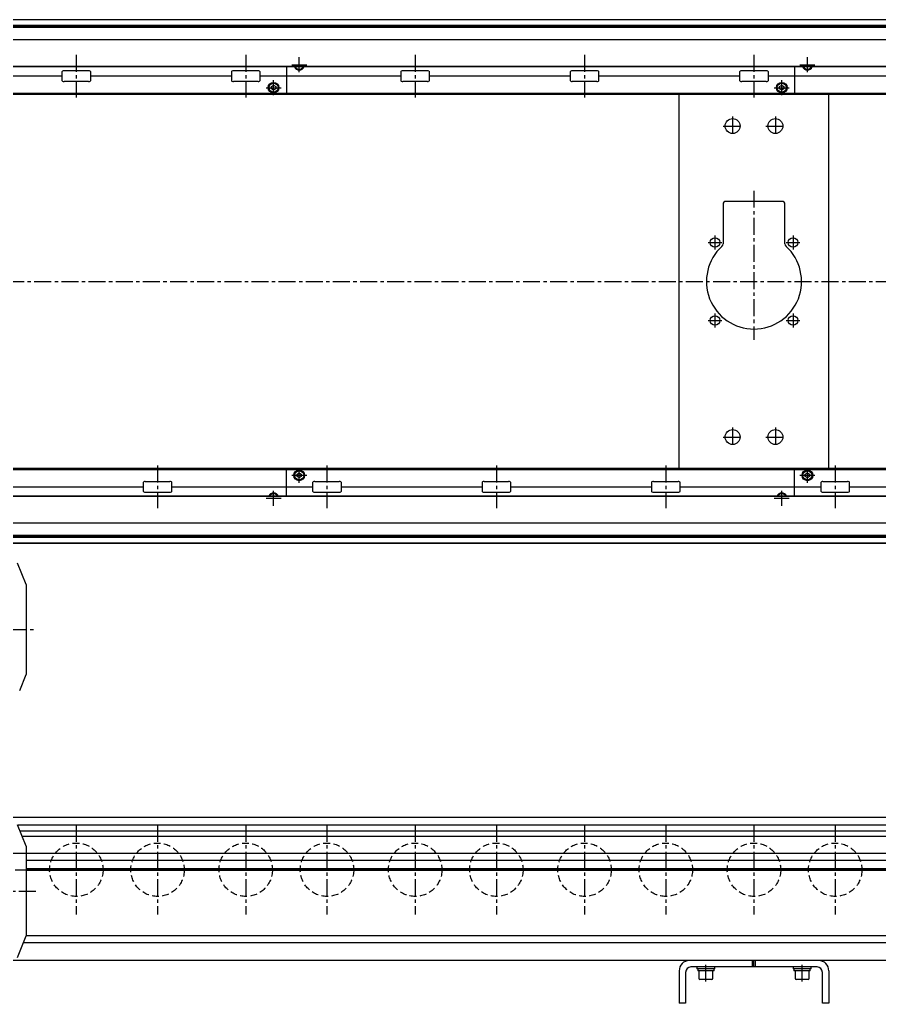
# Model space of a CAD drawing. Extents: x -10 to 3023, y -8 to 1001.
# Drawn here: x 676 to 1480, y 28 to 948 of the extents above; entities that cross this region are included whole.
import ezdxf

# ---------------------------------------------------------------- set-up
doc = ezdxf.new("R2010")
doc.units = 0
doc.header["$LTSCALE"] = 0.5
doc.linetypes.add('CENTER', pattern=[50.8, 31.75, -6.35, 6.35, -6.35])
doc.linetypes.add('DASHED', pattern=[19.05, 12.7, -6.35])
for name, color, linetype in [('MSM_CENTER', 1, 'CENTER'), ('MSM_CONTINUOUS', 7, 'CONTINUOUS'), ('MSM_DASHED', 4, 'DASHED')]:
    doc.layers.add(name, color=color, linetype=linetype)

msp = doc.modelspace()

# ---------------------------------------------------------------- linework, layer by layer
at = {"layer": 'MSM_CENTER'}
for p, q in [((729.25, 915.5), (729.25, 875.5)), ((887.75, 915.5), (887.75, 875.5)), ((937.75, 899.25), (937.75, 913.25)), ((1046.25, 915.5), (1046.25, 875.5)), ((1204.75, 915.5), (1204.75, 875.5)), ((1363.25, 915.5), (1363.25, 875.5)), ((1413.25, 899.25), (1413.25, 913.25)), ((930.75, 906.25), (944.75, 906.25)), ((1406.25, 906.25), (1420.25, 906.25)), ((906.75, 884.75), (920.75, 884.75)), ((913.75, 877.75), (913.75, 891.75)), ((1382.25, 884.75), (1396.25, 884.75)), ((1389.25, 877.75), (1389.25, 891.75)), ((1343.25, 857.9), (1343.25, 839.9)), ((1383.25, 857.9), (1383.25, 839.9)), ((1334.25, 848.9), (1352.25, 848.9)), ((1374.25, 848.9), (1392.25, 848.9)), ((1363.25, 788.4), (1363.25, 648.9)), ((1326.75, 746.4), (1326.75, 733.4)), ((1399.75, 746.4), (1399.75, 733.4)), ((1320.25, 739.9), (1333.25, 739.9)), ((1393.25, 739.9), (1406.25, 739.9)), ((359.75, 703.4), (2365.85, 703.4)), ((1326.75, 673.4), (1326.75, 660.4)), ((1399.75, 673.4), (1399.75, 660.4)), ((1320.25, 666.9), (1333.25, 666.9)), ((1393.25, 666.9), (1406.25, 666.9)), ((1343.25, 566.9), (1343.25, 548.9)), ((1383.25, 566.9), (1383.25, 548.9)), ((1334.25, 557.9), (1352.25, 557.9)), ((1374.25, 557.9), (1392.25, 557.9)), ((805.25, 531.3), (805.25, 491.3)), ((937.75, 515.05), (937.75, 529.05)), ((963.75, 531.3), (963.75, 491.3)), ((1122.25, 531.3), (1122.25, 491.3)), ((1280.75, 531.3), (1280.75, 491.3)), ((1413.25, 515.05), (1413.25, 529.05)), ((1439.25, 531.3), (1439.25, 491.3)), ((930.75, 522.05), (944.75, 522.05)), ((1406.25, 522.05), (1420.25, 522.05)), ((913.75, 493.55), (913.75, 507.55)), ((1389.25, 493.55), (1389.25, 507.55)), ((906.75, 500.55), (920.75, 500.55)), ((1382.25, 500.55), (1396.25, 500.55)), ((362.25, 377.75), (692.25, 377.75)), ((729.25, 195), (729.25, 111)), ((805.25, 195), (805.25, 111)), ((887.75, 195), (887.75, 111)), ((963.75, 195), (963.75, 111)), ((1046.25, 195), (1046.25, 111)), ((1122.25, 195), (1122.25, 111)), ((1204.75, 195), (1204.75, 111)), ((1280.75, 195), (1280.75, 111)), ((1363.25, 195), (1363.25, 111)), ((1439.25, 195), (1439.25, 111)), ((367.25, 153), (2356.25, 153)), ((472.25, 133), (692.25, 133)), ((1318.25, 48.4), (1318.25, 64)), ((1408.25, 48.4), (1408.25, 64))]:
    msp.add_line(p, q, dxfattribs=at)
at = {"layer": 'MSM_CONTINUOUS'}
for p, q in [((2355.85, 948.4), (370.65, 948.4)), ((2354.25, 948.35), (372.25, 948.35)), ((2329.58, 942.92), (396.92, 942.92)), ((2329.58, 941.18), (396.92, 941.18)), ((2329.5, 942.05), (397, 942.05)), ((2354.25, 929.55), (372.25, 929.55)), ((2354.25, 904.15), (372.25, 904.15)), ((2354.25, 904.55), (422.25, 904.55)), ((925.75, 904.15), (925.75, 879.4)), ((937.75, 903.94), (937.39, 904.15)), ((938.11, 904.15), (937.75, 903.94)), ((1401.25, 904.15), (1401.25, 879.4)), ((1413.25, 903.94), (1412.89, 904.15)), ((1413.61, 904.15), (1413.25, 903.94)), ((715.81, 895.5), (584.19, 895.5)), ((715.81, 899.5), (715.81, 891.5)), ((740.72, 900.5), (717.78, 900.5)), ((742.69, 891.5), (742.69, 899.5)), ((874.31, 895.5), (742.69, 895.5)), ((874.31, 899.5), (874.31, 891.5)), ((899.22, 900.5), (876.28, 900.5)), ((901.19, 891.5), (901.19, 899.5)), ((1032.81, 895.5), (901.19, 895.5)), ((1032.81, 899.5), (1032.81, 891.5)), ((1057.72, 900.5), (1034.78, 900.5)), ((1059.69, 891.5), (1059.69, 899.5)), ((1191.31, 895.5), (1059.69, 895.5)), ((1191.31, 899.5), (1191.31, 891.5)), ((1216.22, 900.5), (1193.28, 900.5)), ((1218.19, 891.5), (1218.19, 899.5)), ((1349.81, 895.5), (1218.19, 895.5)), ((1349.81, 899.5), (1349.81, 891.5)), ((1374.72, 900.5), (1351.78, 900.5)), ((1376.69, 891.5), (1376.69, 899.5)), ((1508.31, 895.5), (1376.69, 895.5)), ((740.72, 890.5), (717.78, 890.5)), ((899.22, 890.5), (876.28, 890.5)), ((911.75, 885.9), (913.75, 887.06)), ((911.75, 883.6), (911.75, 885.9)), ((913.75, 882.44), (911.75, 883.6)), ((913.75, 887.06), (915.75, 885.9)), ((915.75, 883.6), (913.75, 882.44)), ((915.75, 885.9), (915.75, 883.6)), ((1057.72, 890.5), (1034.78, 890.5)), ((1216.22, 890.5), (1193.28, 890.5)), ((1374.72, 890.5), (1351.78, 890.5)), ((1387.25, 885.9), (1389.25, 887.06)), ((1387.25, 883.6), (1387.25, 885.9)), ((1389.25, 882.44), (1387.25, 883.6)), ((1389.25, 887.06), (1391.25, 885.9)), ((1391.25, 883.6), (1389.25, 882.44)), ((1391.25, 885.9), (1391.25, 883.6)), ((2352.25, 879.4), (450.25, 879.4)), ((2355.85, 878.4), (450.25, 878.4)), ((1293.25, 528.4), (1293.25, 878.4)), ((1433.25, 528.4), (1433.25, 878.4)), ((1334.25, 775.4), (1334.25, 738.5)), ((1389.25, 778.4), (1337.25, 778.4)), ((1392.25, 738.5), (1392.25, 775.4)), ((2355.85, 528.4), (450.25, 528.4)), ((450.25, 527.4), (2352.25, 527.4)), ((925.75, 502.65), (925.75, 527.4)), ((1401.25, 502.65), (1401.25, 527.4)), ((793.78, 516.3), (816.72, 516.3)), ((935.75, 523.2), (937.75, 524.36)), ((935.75, 520.9), (935.75, 523.2)), ((937.75, 519.74), (935.75, 520.9)), ((937.75, 524.36), (939.75, 523.2)), ((939.75, 520.9), (937.75, 519.74)), ((939.75, 523.2), (939.75, 520.9)), ((952.28, 516.3), (975.22, 516.3)), ((1110.78, 516.3), (1133.72, 516.3)), ((1269.28, 516.3), (1292.22, 516.3)), ((1411.25, 523.2), (1413.25, 524.36)), ((1411.25, 520.9), (1411.25, 523.2)), ((1413.25, 519.74), (1411.25, 520.9)), ((1413.25, 524.36), (1415.25, 523.2)), ((1415.25, 520.9), (1413.25, 519.74)), ((1415.25, 523.2), (1415.25, 520.9)), ((1427.78, 516.3), (1450.72, 516.3)), ((660.19, 511.3), (791.81, 511.3)), ((791.81, 515.3), (791.81, 507.3)), ((793.78, 506.3), (816.72, 506.3)), ((818.69, 507.3), (818.69, 515.3)), ((818.69, 511.3), (950.31, 511.3)), ((950.31, 515.3), (950.31, 507.3)), ((952.28, 506.3), (975.22, 506.3)), ((977.19, 507.3), (977.19, 515.3)), ((977.19, 511.3), (1108.81, 511.3)), ((1108.81, 515.3), (1108.81, 507.3)), ((1110.78, 506.3), (1133.72, 506.3)), ((1135.69, 507.3), (1135.69, 515.3)), ((1135.69, 511.3), (1267.31, 511.3)), ((1267.31, 515.3), (1267.31, 507.3)), ((1269.28, 506.3), (1292.22, 506.3)), ((1294.19, 507.3), (1294.19, 515.3)), ((1294.19, 511.3), (1425.81, 511.3)), ((1425.81, 515.3), (1425.81, 507.3)), ((1427.78, 506.3), (1450.72, 506.3)), ((1452.69, 507.3), (1452.69, 515.3)), ((1452.69, 511.3), (1584.31, 511.3)), ((2354.25, 502.65), (372.25, 502.65)), ((2354.25, 502.25), (422.25, 502.25)), ((913.39, 502.65), (913.75, 502.86)), ((913.75, 502.86), (914.11, 502.65)), ((1388.89, 502.65), (1389.25, 502.86)), ((1389.25, 502.86), (1389.61, 502.65)), ((2354.25, 477.25), (372.25, 477.25)), ((2329.58, 465.62), (396.92, 465.62)), ((2329.58, 463.88), (396.92, 463.88)), ((2329.5, 464.75), (397, 464.75)), ((2355.85, 458.4), (370.65, 458.4)), ((2354.25, 458.45), (372.25, 458.45)), ((682.25, 419.75), (674.25, 439.75)), ((682.25, 419.75), (682.25, 335.75)), ((676.25, 320.75), (682.25, 335.75)), ((2354.25, 202), (372.25, 202)), ((682.25, 175), (674.25, 195)), ((2354.25, 194.6), (674.41, 194.6)), ((2238.25, 189), (676.65, 189)), ((2238.25, 184), (678.65, 184)), ((682.25, 175), (682.25, 91)), ((2138.25, 168.25), (667.25, 168.25)), ((2138.25, 161.75), (682.25, 161.75)), ((2138.25, 153.87), (682.25, 153.87)), ((2138.25, 153), (682.25, 153)), ((2138.25, 152.13), (682.25, 152.13)), ((674.25, 71), (682.25, 91)), ((2138.25, 84.75), (679.75, 84.75)), ((2138.25, 91.25), (682.25, 91.25)), ((2355.85, 68), (472.25, 68)), ((1361.75, 62), (1361.75, 68)), ((1363.25, 62), (1363.25, 68)), ((1364.75, 62), (1364.75, 68)), ((1293.25, 58.5), (1293.25, 28)), ((1299.25, 57), (1299.25, 28)), ((1422.25, 62), (1304.25, 62)), ((1309.75, 62), (1309.75, 60.4)), ((1326.75, 60.4), (1309.75, 60.4)), ((1310.55, 60.4), (1310.55, 58.4)), ((1325.95, 58.4), (1310.55, 58.4)), ((1311.75, 58.4), (1311.75, 51.2)), ((1324.75, 51.2), (1324.75, 58.4)), ((1325.95, 58.4), (1325.95, 60.4)), ((1326.75, 60.4), (1326.75, 62)), ((1399.75, 62), (1399.75, 60.4)), ((1416.75, 60.4), (1399.75, 60.4)), ((1400.55, 60.4), (1400.55, 58.4)), ((1415.95, 58.4), (1400.55, 58.4)), ((1401.75, 58.4), (1401.75, 51.2)), ((1414.75, 51.2), (1414.75, 58.4)), ((1415.95, 58.4), (1415.95, 60.4)), ((1416.75, 60.4), (1416.75, 62)), ((1427.25, 28), (1427.25, 57)), ((1433.25, 58.5), (1433.25, 28)), ((1323.95, 50.4), (1312.55, 50.4)), ((1413.95, 50.4), (1402.55, 50.4)), ((1299.25, 28), (1293.25, 28)), ((1433.25, 28), (1427.25, 28))]:
    msp.add_line(p, q, dxfattribs=at)
for centre, radius in [((913.75, 884.75), 5), ((913.75, 884.75), 4.25), ((1389.25, 884.75), 5), ((1389.25, 884.75), 4.25), ((1343.25, 848.9), 7), ((1383.25, 848.9), 7), ((1326.75, 739.9), 4.5), ((1399.75, 739.9), 4.5), ((1326.75, 666.9), 4.5), ((1399.75, 666.9), 4.5), ((1343.25, 557.9), 7), ((1383.25, 557.9), 7), ((937.75, 522.05), 5), ((937.75, 522.05), 4.25), ((1413.25, 522.05), 5), ((1413.25, 522.05), 4.25)]:
    msp.add_circle(centre, radius, dxfattribs=at)
for centre, radius, start, end in [((937.75, 906.25), 5, 204.83459, 335.16541), ((937.75, 906.25), 4.25, 209.61158, 330.38842), ((1413.25, 906.25), 5, 204.83459, 335.16541), ((1413.25, 906.25), 4.25, 209.61158, 330.38842), ((716.68, 899.38), 0.882, 115.53281, 172.10275), ((717.76, 897.09), 3.41, 89.66873, 115.24537), ((740.74, 897.09), 3.41, 64.75463, 90.33127), ((741.82, 899.38), 0.882, 7.89725, 64.46719), ((875.18, 899.38), 0.882, 115.53281, 172.10275), ((876.26, 897.09), 3.41, 89.66873, 115.24537), ((899.24, 897.09), 3.41, 64.75463, 90.33127), ((900.32, 899.38), 0.882, 7.89725, 64.46719), ((1033.68, 899.38), 0.882, 115.53281, 172.10275), ((1034.76, 897.09), 3.41, 89.66873, 115.24537), ((1057.74, 897.09), 3.41, 64.75463, 90.33127), ((1058.82, 899.38), 0.882, 7.89725, 64.46719), ((1192.18, 899.38), 0.882, 115.53281, 172.10275), ((1193.26, 897.09), 3.41, 89.66873, 115.24537), ((1216.24, 897.09), 3.41, 64.75463, 90.33127), ((1217.32, 899.38), 0.882, 7.89725, 64.46719), ((1350.68, 899.38), 0.882, 115.53281, 172.10275), ((1351.76, 897.09), 3.41, 89.66873, 115.24537), ((1374.74, 897.09), 3.41, 64.75463, 90.33127), ((1375.82, 899.38), 0.882, 7.89725, 64.46719), ((716.68, 891.62), 0.882, 187.89725, 244.46719), ((717.76, 893.91), 3.41, 244.75463, 270.33127), ((740.74, 893.91), 3.41, 269.66873, 295.24537), ((741.82, 891.62), 0.882, 295.53281, 352.10275), ((875.18, 891.62), 0.882, 187.89725, 244.46719), ((876.26, 893.91), 3.41, 244.75463, 270.33127), ((899.24, 893.91), 3.41, 269.66873, 295.24537), ((900.32, 891.62), 0.882, 295.53281, 352.10275), ((1033.68, 891.62), 0.882, 187.89725, 244.46719), ((1034.76, 893.91), 3.41, 244.75463, 270.33127), ((1057.74, 893.91), 3.41, 269.66873, 295.24537), ((1058.82, 891.62), 0.882, 295.53281, 352.10275), ((1192.18, 891.62), 0.882, 187.89725, 244.46719), ((1193.26, 893.91), 3.41, 244.75463, 270.33127), ((1216.24, 893.91), 3.41, 269.66873, 295.24537), ((1217.32, 891.62), 0.882, 295.53281, 352.10275), ((1350.68, 891.62), 0.882, 187.89725, 244.46719), ((1351.76, 893.91), 3.41, 244.75463, 270.33127), ((1374.74, 893.91), 3.41, 269.66873, 295.24537), ((1375.82, 891.62), 0.882, 295.53281, 352.10275), ((1337.25, 775.4), 3, 90, 180), ((1389.25, 775.4), 3, 0, 90), ((1331.25, 738.5), 3, 312.35205, 360), ((1395.25, 738.5), 3, 180, 227.64795), ((1363.25, 703.4), 44.5, 132.35205, 47.64795), ((792.68, 515.18), 0.882, 115.53281, 172.10275), ((793.76, 512.89), 3.41, 89.66873, 115.24537), ((816.74, 512.89), 3.41, 64.75463, 90.33127), ((817.82, 515.18), 0.882, 7.89725, 64.46719), ((951.18, 515.18), 0.882, 115.53281, 172.10275), ((952.26, 512.89), 3.41, 89.66873, 115.24537), ((975.24, 512.89), 3.41, 64.75463, 90.33127), ((976.32, 515.18), 0.882, 7.89725, 64.46719), ((1109.68, 515.18), 0.882, 115.53281, 172.10275), ((1110.76, 512.89), 3.41, 89.66873, 115.24537), ((1133.74, 512.89), 3.41, 64.75463, 90.33127), ((1134.82, 515.18), 0.882, 7.89725, 64.46719), ((1268.18, 515.18), 0.882, 115.53281, 172.10275), ((1269.26, 512.89), 3.41, 89.66873, 115.24537), ((1292.24, 512.89), 3.41, 64.75463, 90.33127), ((1293.32, 515.18), 0.882, 7.89725, 64.46719), ((1426.68, 515.18), 0.882, 115.53281, 172.10275), ((1427.76, 512.89), 3.41, 89.66873, 115.24537), ((1450.74, 512.89), 3.41, 64.75463, 90.33127), ((1451.82, 515.18), 0.882, 7.89725, 64.46719), ((792.68, 507.42), 0.882, 187.89725, 244.46719), ((793.76, 509.71), 3.41, 244.75463, 270.33127), ((816.74, 509.71), 3.41, 269.66873, 295.24537), ((817.82, 507.42), 0.882, 295.53281, 352.10275), ((951.18, 507.42), 0.882, 187.89725, 244.46719), ((952.26, 509.71), 3.41, 244.75463, 270.33127), ((975.24, 509.71), 3.41, 269.66873, 295.24537), ((976.32, 507.42), 0.882, 295.53281, 352.10275), ((1109.68, 507.42), 0.882, 187.89725, 244.46719), ((1110.76, 509.71), 3.41, 244.75463, 270.33127), ((1133.74, 509.71), 3.41, 269.66873, 295.24537), ((1134.82, 507.42), 0.882, 295.53281, 352.10275), ((1268.18, 507.42), 0.882, 187.89725, 244.46719), ((1269.26, 509.71), 3.41, 244.75463, 270.33127), ((1292.24, 509.71), 3.41, 269.66873, 295.24537), ((1293.32, 507.42), 0.882, 295.53281, 352.10275), ((1426.68, 507.42), 0.882, 187.89725, 244.46719), ((1427.76, 509.71), 3.41, 244.75463, 270.33127), ((1450.74, 509.71), 3.41, 269.66873, 295.24537), ((1451.82, 507.42), 0.882, 295.53281, 352.10275), ((913.75, 500.55), 5, 24.83459, 155.16541), ((913.75, 500.55), 4.25, 29.61158, 150.38842), ((1389.25, 500.55), 5, 24.83459, 155.16541), ((1389.25, 500.55), 4.25, 29.61158, 150.38842), ((1302.75, 58.5), 9.5, 90, 180), ((1423.75, 58.5), 9.5, 0, 90), ((1304.25, 57), 5, 90, 180), ((1422.25, 57), 5, 0, 90), ((1312.55, 51.2), 0.8, 180, 270), ((1323.95, 51.2), 0.8, 270, 0), ((1402.55, 51.2), 0.8, 180, 270), ((1413.95, 51.2), 0.8, 270, 0)]:
    msp.add_arc(centre, radius, start, end, dxfattribs=at)
at = {"layer": 'MSM_DASHED'}
for centre in [(729.25, 153), (805.25, 153), (887.75, 153), (963.75, 153), (1046.25, 153), (1122.25, 153), (1204.75, 153), (1280.75, 153), (1363.25, 153), (1439.25, 153)]:
    msp.add_circle(centre, 25, dxfattribs=at)

doc.saveas('drawing.dxf')
